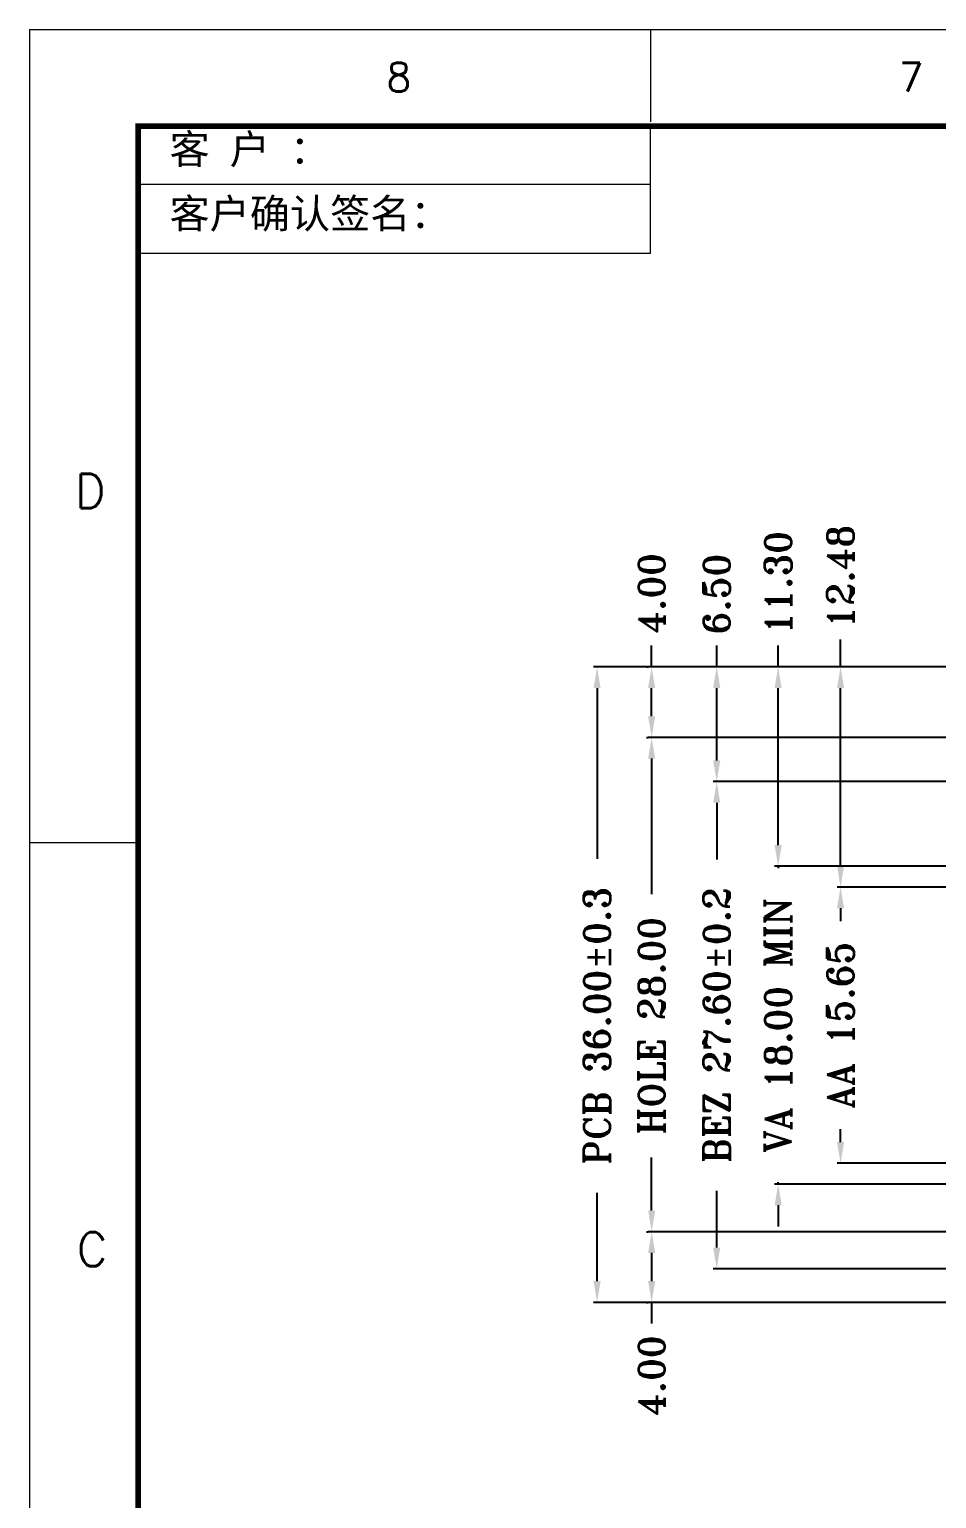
# Model space of a CAD drawing. Header units: millimetres. Extents: x 1251 to 1736, y 491 to 664.
# Drawn here: x 1251.4 to 1302.8, y 581 to 664.2 of the extents above; entities that cross this region are included whole.
import ezdxf

# ---------------------------------------------------------------- set-up
doc = ezdxf.new("R2010")
doc.units = ezdxf.units.MM
doc.header["$LTSCALE"] = 3
doc.layers.add('d', color=4, linetype='Continuous')
doc.layers.add('DIM', color=4, linetype='Continuous')
doc.styles.add('romans', font='romans.shx')
doc.styles.add('RT', font='ROMANT.SHX')
doc.dimstyles.new('ISO-25$0', dxfattribs={"dimtxt": 1.5, "dimasz": 1.2, "dimexe": 0.2, "dimexo": 0.3, "dimgap": 0.6, "dimtad": 0, "dimzin": 1, "dimdsep": 46, "dimtxsty": 'RT', "dimcen": 2.5, "dimadec": 0, "dimazin": 0, "dimtfac": 1, "dimtmove": 0, "dimatfit": 3, "dimfxl": 0.2, "dimarcsym": 0})

# ---------------------------------------------------------------- blocks, each defined once
blk = doc.blocks.new('*D22')
at = {"layer": 'Defpoints', "color": 0}
for p in [(1320.68, 616.798), (1293.811, 598.798), (1320.68, 598.798)]:
    blk.add_point(p, dxfattribs=at)
at = {"layer": 'DIM', "color": 0, "lineweight": -2}
for p, q in [((1293.811, 617.998), (1293.811, 619.198)), ((1320.38, 616.798), (1293.611, 616.798)), ((1293.811, 616.798), (1293.811, 616.683)), ((1320.38, 598.798), (1293.611, 598.798)), ((1293.811, 598.798), (1293.811, 598.912)), ((1293.811, 597.598), (1293.811, 596.398))]:
    blk.add_line(p, q, dxfattribs=at)
at = {"layer": 'DIM', "color": 0}
for points in [[(1293.611, 617.998), (1294.011, 617.998), (1293.811, 616.798)], [(1293.611, 597.598), (1294.011, 597.598), (1293.811, 598.798)]]:
    blk.add_solid(points, dxfattribs=at)
at = {"layer": 'DIM', "color": 0, "lineweight": 0, "insert": (1293.811, 607.798), "char_height": 1.5, "attachment_point": 5, "rotation": 90, "style": 'RT'}
blk.add_mtext('VA 18.00 MIN', dxfattribs=at)
blk = doc.blocks.new('*D23')
at = {"layer": 'Defpoints', "color": 0}
for p in [(1322.017, 615.623), (1297.346, 599.973), (1322.017, 599.973)]:
    blk.add_point(p, dxfattribs=at)
at = {"layer": 'DIM', "color": 0, "lineweight": -2}
for p, q in [((1321.717, 615.623), (1297.146, 615.623)), ((1297.346, 614.423), (1297.346, 613.683)), ((1297.346, 601.173), (1297.346, 601.912)), ((1321.717, 599.973), (1297.146, 599.973))]:
    blk.add_line(p, q, dxfattribs=at)
at = {"layer": 'DIM', "color": 0}
for points in [[(1297.146, 614.423), (1297.546, 614.423), (1297.346, 615.623)], [(1297.146, 601.173), (1297.546, 601.173), (1297.346, 599.973)]]:
    blk.add_solid(points, dxfattribs=at)
at = {"layer": 'DIM', "color": 0, "lineweight": 0, "insert": (1297.346, 607.798), "char_height": 1.5, "attachment_point": 5, "rotation": 90, "style": 'RT'}
blk.add_mtext('AA 15.65', dxfattribs=at)
blk = doc.blocks.new('*D24')
at = {"layer": 'Defpoints', "color": 0}
for p in [(1310.842, 628.098), (1283.551, 592.098), (1310.842, 592.098)]:
    blk.add_point(p, dxfattribs=at)
at = {"layer": 'DIM', "color": 0, "lineweight": -2}
for p, q in [((1310.542, 628.098), (1283.351, 628.098)), ((1283.551, 626.898), (1283.551, 617.215)), ((1283.551, 593.298), (1283.551, 598.301)), ((1310.542, 592.098), (1283.351, 592.098))]:
    blk.add_line(p, q, dxfattribs=at)
at = {"layer": 'DIM', "color": 0}
for points in [[(1283.351, 626.898), (1283.751, 626.898), (1283.551, 628.098)], [(1283.351, 593.298), (1283.751, 593.298), (1283.551, 592.098)]]:
    blk.add_solid(points, dxfattribs=at)
at = {"layer": 'DIM', "color": 0, "lineweight": 0, "insert": (1283.551, 607.758), "char_height": 1.5, "attachment_point": 5, "rotation": 90, "style": 'RT'}
blk.add_mtext('PCB 36.00%%P0.3', dxfattribs=at)
blk = doc.blocks.new('*D25')
at = {"layer": 'Defpoints', "color": 0}
for p in [(1316.342, 621.598), (1290.33, 593.998), (1316.342, 593.998)]:
    blk.add_point(p, dxfattribs=at)
at = {"layer": 'DIM', "color": 0, "lineweight": -2}
for p, q in [((1316.042, 621.598), (1290.13, 621.598)), ((1290.33, 620.398), (1290.33, 617.183)), ((1290.33, 595.198), (1290.33, 598.412)), ((1316.042, 593.998), (1290.13, 593.998))]:
    blk.add_line(p, q, dxfattribs=at)
at = {"layer": 'DIM', "color": 0}
for points in [[(1290.13, 620.398), (1290.53, 620.398), (1290.33, 621.598)], [(1290.13, 595.198), (1290.53, 595.198), (1290.33, 593.998)]]:
    blk.add_solid(points, dxfattribs=at)
at = {"layer": 'DIM', "color": 0, "lineweight": 0, "insert": (1290.33, 607.798), "char_height": 1.5, "attachment_point": 5, "rotation": 90, "style": 'RT'}
blk.add_mtext('BEZ 27.60%%P0.2', dxfattribs=at)
blk = doc.blocks.new('*D26')
at = {"layer": 'Defpoints', "color": 0}
for p in [(1314.842, 624.098), (1286.643, 596.098), (1313.342, 596.098)]:
    blk.add_point(p, dxfattribs=at)
at = {"layer": 'DIM', "color": 0, "lineweight": -2}
for p, q in [((1314.542, 624.098), (1286.443, 624.098)), ((1286.643, 622.898), (1286.643, 615.215)), ((1286.643, 597.298), (1286.643, 600.301)), ((1313.042, 596.098), (1286.443, 596.098))]:
    blk.add_line(p, q, dxfattribs=at)
at = {"layer": 'DIM', "color": 0}
for points in [[(1286.443, 622.898), (1286.843, 622.898), (1286.643, 624.098)], [(1286.443, 597.298), (1286.843, 597.298), (1286.643, 596.098)]]:
    blk.add_solid(points, dxfattribs=at)
at = {"layer": 'DIM', "color": 0, "lineweight": 0, "insert": (1286.643, 607.758), "char_height": 1.5, "attachment_point": 5, "rotation": 90, "style": 'RT'}
blk.add_mtext('HOLE 28.00', dxfattribs=at)
blk = doc.blocks.new('*D27')
at = {"layer": 'Defpoints', "color": 0}
for p in [(1293.811, 628.098), (1294.687, 628.098), (1293.811, 616.798)]:
    blk.add_point(p, dxfattribs=at)
at = {"layer": 'DIM', "color": 0, "lineweight": -2}
for p, q in [((1293.811, 628.098), (1293.811, 629.298)), ((1294.387, 628.098), (1293.611, 628.098)), ((1293.811, 617.998), (1293.811, 626.898)), ((1294.111, 616.798), (1294.011, 616.798))]:
    blk.add_line(p, q, dxfattribs=at)
at = {"layer": 'DIM', "color": 0}
for points in [[(1293.611, 626.898), (1294.011, 626.898), (1293.811, 628.098)], [(1293.611, 617.998), (1294.011, 617.998), (1293.811, 616.798)]]:
    blk.add_solid(points, dxfattribs=at)
at = {"layer": 'DIM', "color": 0, "lineweight": 0, "insert": (1293.811, 632.862), "char_height": 1.5, "attachment_point": 5, "rotation": 90, "style": 'RT'}
blk.add_mtext('11.30', dxfattribs=at)
blk = doc.blocks.new('*D28')
at = {"layer": 'Defpoints', "color": 0}
for p in [(1297.346, 628.098), (1298.216, 628.098), (1297.346, 615.623)]:
    blk.add_point(p, dxfattribs=at)
at = {"layer": 'DIM', "color": 0, "lineweight": -2}
for p, q in [((1297.346, 628.098), (1297.346, 629.644)), ((1297.916, 628.098), (1297.146, 628.098)), ((1297.346, 616.823), (1297.346, 626.898)), ((1297.646, 615.623), (1297.546, 615.623))]:
    blk.add_line(p, q, dxfattribs=at)
at = {"layer": 'DIM', "color": 0}
for points in [[(1297.146, 626.898), (1297.546, 626.898), (1297.346, 628.098)], [(1297.146, 616.823), (1297.546, 616.823), (1297.346, 615.623)]]:
    blk.add_solid(points, dxfattribs=at)
at = {"layer": 'DIM', "color": 0, "lineweight": 0, "insert": (1297.346, 633.209), "char_height": 1.5, "attachment_point": 5, "rotation": 90, "style": 'RT'}
blk.add_mtext('12.48', dxfattribs=at)
blk = doc.blocks.new('*D29')
at = {"layer": 'Defpoints', "color": 0}
for p in [(1290.33, 628.098), (1290.33, 628.098), (1290.33, 621.598)]:
    blk.add_point(p, dxfattribs=at)
at = {"layer": 'DIM', "color": 0, "lineweight": -2}
for p, q in [((1290.33, 628.098), (1290.33, 629.298)), ((1290.63, 628.098), (1290.53, 628.098)), ((1290.33, 622.798), (1290.33, 626.898)), ((1290.63, 621.598), (1290.53, 621.598))]:
    blk.add_line(p, q, dxfattribs=at)
at = {"layer": 'DIM', "color": 0}
for points in [[(1290.13, 626.898), (1290.53, 626.898), (1290.33, 628.098)], [(1290.13, 622.798), (1290.53, 622.798), (1290.33, 621.598)]]:
    blk.add_solid(points, dxfattribs=at)
at = {"layer": 'DIM', "color": 0, "lineweight": 0, "insert": (1290.33, 632.219), "char_height": 1.5, "attachment_point": 5, "rotation": 90, "style": 'RT'}
blk.add_mtext('6.50', dxfattribs=at)
blk = doc.blocks.new('*D30')
at = {"layer": 'Defpoints', "color": 0}
for p in [(1286.643, 628.098), (1286.643, 628.098), (1286.643, 624.098)]:
    blk.add_point(p, dxfattribs=at)
at = {"layer": 'DIM', "color": 0, "lineweight": -2}
for p, q in [((1286.643, 628.098), (1286.643, 629.298)), ((1286.343, 628.098), (1286.443, 628.098)), ((1286.643, 625.298), (1286.643, 626.898)), ((1286.343, 624.098), (1286.443, 624.098))]:
    blk.add_line(p, q, dxfattribs=at)
at = {"layer": 'DIM', "color": 0}
for points in [[(1286.443, 626.898), (1286.843, 626.898), (1286.643, 628.098)], [(1286.443, 625.298), (1286.843, 625.298), (1286.643, 624.098)]]:
    blk.add_solid(points, dxfattribs=at)
at = {"layer": 'DIM', "color": 0, "lineweight": 0, "insert": (1286.643, 632.255), "char_height": 1.5, "attachment_point": 5, "rotation": 90, "style": 'RT'}
blk.add_mtext('4.00', dxfattribs=at)
blk = doc.blocks.new('*D45')
at = {"layer": 'Defpoints', "color": 0}
for p in [(1286.643, 596.098), (1286.643, 592.098), (1286.643, 592.098)]:
    blk.add_point(p, dxfattribs=at)
at = {"layer": 'DIM', "color": 0, "lineweight": -2}
for p, q in [((1286.343, 596.098), (1286.443, 596.098)), ((1286.643, 594.898), (1286.643, 593.298)), ((1286.343, 592.098), (1286.443, 592.098)), ((1286.643, 592.098), (1286.643, 590.898))]:
    blk.add_line(p, q, dxfattribs=at)
at = {"layer": 'DIM', "color": 0}
for points in [[(1286.443, 594.898), (1286.843, 594.898), (1286.643, 596.098)], [(1286.443, 593.298), (1286.843, 593.298), (1286.643, 592.098)]]:
    blk.add_solid(points, dxfattribs=at)
at = {"layer": 'DIM', "color": 0, "lineweight": 0, "insert": (1286.643, 587.941), "char_height": 1.5, "attachment_point": 5, "rotation": 90, "style": 'RT'}
blk.add_mtext('4.00', dxfattribs=at)

msp = doc.modelspace()

# ---------------------------------------------------------------- linework, layer by layer
at = {"layer": 'd', "color": 0, "lineweight": 0}
for p, q in [((1251.382, 664.206), (1251.382, 490.84)), ((1251.382, 664.206), (1496.565, 664.206)), ((1286.582, 664.206), (1286.582, 658.963)), ((1286.582, 651.513), (1286.582, 658.72)), ((1286.582, 655.426), (1257.555, 655.426)), ((1286.582, 651.513), (1257.555, 651.513)), ((1251.382, 618.149), (1257.555, 618.149))]:
    msp.add_line(p, q, dxfattribs=at)
at = {"layer": 'd', "color": 0, "lineweight": 0, "const_width": 0.322}
msp.add_lwpolyline([(1489.234, 658.725), (1257.555, 658.725), (1257.555, 496.321), (1489.234, 496.321), (1489.234, 658.725)], dxfattribs=at)

# ---------------------------------------------------------------- texts
at = {"layer": 'd', "color": 0, "lineweight": 0, "style": 'romans'}
for s, height, p in [('8', 1.638, (1271.616, 660.681)), ('7', 1.638, (1300.641, 660.681)), ('D', 1.929, (1253.96, 637.092)), ('C', 1.929, (1254.068, 594.138))]:
    msp.add_text(s, height=height, dxfattribs=at).set_placement(p)
at = {"layer": 'd', "color": 0, "lineweight": 0, "char_height": 1.66781, "attachment_point": 1, "style": 'romans'}
for s, insert, width in [('{\\fSimSun|b0|i0|c134|p2;客 户 ：   }', (1259.322, 658.251), 29.85733), ('{\\fSimSun|b0|i0|c134|p2;客户确认签名：}', (1259.322, 654.605), 22.11051)]:
    msp.add_mtext(s, dxfattribs=dict(at, insert=insert, width=width))

# ---------------------------------------------------------------- dimensions: what is measured, and where the dimension line sits
at = {"layer": 'DIM', "lineweight": 0}
for base, p1, p2, picture, middle in [((1297.345956621, 628.097764527), (1297.345956621, 615.622764527), (1298.215569036, 628.097764527), '*D28', (1297.345956621, 633.20855153)), ((1293.811, 628.098), (1293.811, 616.798), (1294.687, 628.098), '*D27', (1293.811, 632.862)), ((1290.33, 628.098), (1290.33, 621.598), (1290.33, 628.098), '*D29', (1290.33, 632.219))]:
    dim = msp.add_linear_dim(base=base, p1=p1, p2=p2, angle=90, dimstyle='ISO-25$0', override={"dimfxl": 1.25}, dxfattribs=at)
    dim.commit()
    dim.dimension.update_dxf_attribs({"geometry": picture, "text_midpoint": middle, "dimtype": 160})
for base, p1, p2, picture, middle in [((1286.643, 628.098), (1286.643, 624.098), (1286.643, 628.098), '*D30', (1286.643, 632.255)), ((1286.643, 592.098), (1286.643, 596.098), (1286.643, 592.098), '*D45', (1286.643, 587.941))]:
    dim = msp.add_linear_dim(base=base, p1=p1, p2=p2, angle=90, dimstyle='ISO-25$0', override={"dimfxl": 1.25}, dxfattribs=at)
    dim.commit()
    dim.dimension.update_dxf_attribs({"geometry": picture, "text_midpoint": middle})
for base, p1, p2, text, picture, middle in [((1283.551, 592.098), (1310.842, 628.098), (1310.842, 592.098), 'PCB <>%%P0.3', '*D24', (1283.551, 607.758)), ((1286.643, 596.098), (1314.842, 624.098), (1313.342, 596.098), 'HOLE <>', '*D26', (1286.643, 607.758)), ((1290.33, 593.998), (1316.342, 621.598), (1316.342, 593.998), 'BEZ <>%%P0.2', '*D25', (1290.33, 607.798)), ((1293.811, 598.798), (1320.68, 616.798), (1320.68, 598.798), 'VA <> MIN', '*D22', (1293.811, 607.798)), ((1297.346, 599.973), (1322.017, 615.623), (1322.017, 599.973), 'AA <>', '*D23', (1297.346, 607.798))]:
    dim = msp.add_linear_dim(base=base, p1=p1, p2=p2, angle=90, text=text, dimstyle='ISO-25$0', override={"dimfxl": 1.25}, dxfattribs=at)
    dim.commit()
    dim.dimension.update_dxf_attribs({"geometry": picture, "text_midpoint": middle, "dimtype": 160})

doc.saveas('drawing.dxf')
